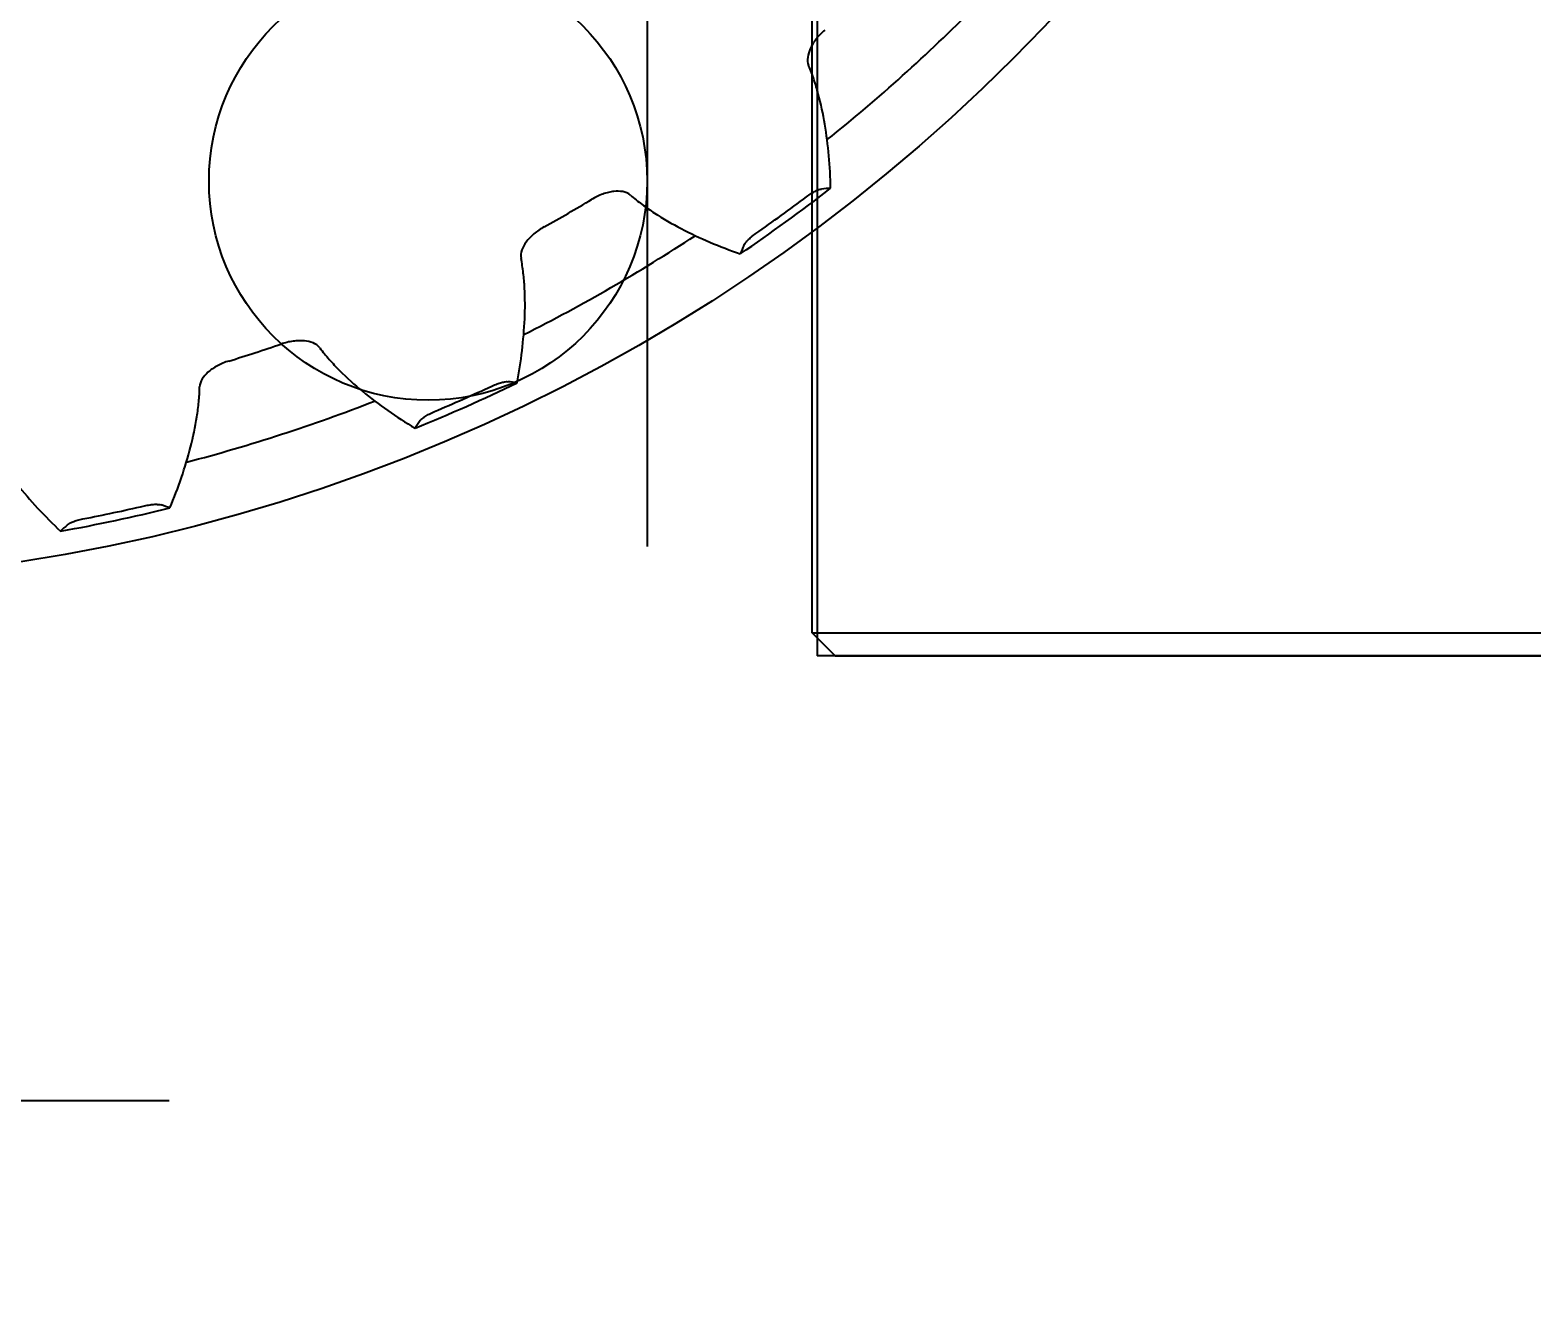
# Model space of a CAD drawing. Header units: inches. Extents: x -164 to 250, y -285 to 80.
# Drawn here: x 23.971 to 25.257, y -194.423 to -193.327 of the extents above; entities that cross this region are included whole.
import ezdxf

# ---------------------------------------------------------------- set-up
doc = ezdxf.new("R2010")
doc.units = ezdxf.units.IN
doc.header["$MEASUREMENT"] = 0
for name, color, linetype in [('LAY0001', 7, 'Continuous'), ('LAYER_CURVE', 7, 'Continuous'), ('LAYER_FEATURE', 7, 'Continuous'), ('trajectories', 3, 'Continuous')]:
    doc.layers.add(name, color=color, linetype=linetype)
doc.dimstyles.get("Standard").update_dxf_attribs({"dimtxt": 0.18, "dimasz": 0.18, "dimexe": 0.18, "dimexo": 0.0625, "dimgap": 0.09, "dimtad": 0, "dimtih": 1, "dimtoh": 1, "dimdec": 4, "dimzin": 0, "dimdsep": 46, "dimtxsty": 'Standard', "dimcen": 0.09, "dimadec": 0, "dimazin": 0, "dimtfac": 1, "dimtdec": 4, "dimtofl": 0, "dimtmove": 0, "dimatfit": 3, "dimfxl": 1, "dimtolj": 1, "dimtzin": 0, "dimarcsym": 0})

# ---------------------------------------------------------------- blocks, each defined once
blk = doc.blocks.new('*D107')
at = {"layer": 'Defpoints', "color": 0, "transparency": 16777216}
for p in [(23.7304, -192.2691), (22.6871, -193.7691), (22.6871, -194.2434)]:
    blk.add_point(p, dxfattribs=at)
at = {"layer": 'trajectories', "color": 0, "lineweight": -2, "transparency": 16777216}
for p, q in [((23.7304, -192.3316), (23.7304, -194.4234)), ((22.6871, -193.8316), (22.6871, -194.4234)), ((22.5071, -194.2434), (22.3271, -194.2434)), ((23.9104, -194.2434), (24.0904, -194.2434))]:
    blk.add_line(p, q, dxfattribs=at)
at = {"layer": 'trajectories', "color": 0, "transparency": 16777216}
for points in [[(22.5071, -194.2134), (22.5071, -194.2734), (22.6871, -194.2434)], [(23.9104, -194.2134), (23.9104, -194.2734), (23.7304, -194.2434)]]:
    blk.add_solid(points, dxfattribs=at)
at = {"layer": 'trajectories', "color": 0, "transparency": 16777216, "insert": (23.2087, -194.2434), "char_height": 0.18, "attachment_point": 5}
blk.add_mtext('\\A1;1.0433', dxfattribs=at)

msp = doc.modelspace()

# ---------------------------------------------------------------- linework, layer by layer
at = {"color": 7, "linetype": 'Continuous'}
for centre, radius, start, end in [((23.73036, -192.26909), 1.51084, 304.18699, 307.81301), ((24.69243, -193.93354), 0.47222, 94.34693, 95.31172), ((23.73036, -192.26909), 1.40303, 299.04245, 300.95755), ((23.73036, -192.26909), 1.50404, 304.9759, 307.0241), ((25.00246, -193.69269), 0.45747, 156.67273, 157.66862), ((23.73036, -192.26909), 1.40303, 287.04245, 288.95755), ((23.73036, -192.26909), 1.51084, 292.18699, 295.81301), ((23.73036, -192.26909), 1.50404, 292.9759, 295.0241), ((24.32535, -194.09719), 0.47222, 82.34693, 83.31172), ((24.67868, -193.92607), 0.45747, 144.67273, 145.66862), ((23.73036, -192.26909), 1.50404, 280.9759, 283.0241), ((23.93226, -194.18095), 0.47222, 70.34693, 71.31172), ((23.73036, -192.26909), 1.51084, 280.18699, 283.81301), ((24.31345, -194.08702), 0.45747, 132.67273, 133.66862)]:
    msp.add_arc(centre, radius, start, end, dxfattribs=at)
for points, knots in [([(24.65162, -193.32728), (24.64895, -193.32961), (24.64531, -193.3334), (24.6414, -193.339), (24.63757, -193.34602), (24.6359, -193.35331), (24.63782, -193.35776)], [0, 0, 0, 0, 0.3042861, 0.4484957, 0.5835949, 1, 1, 1, 1]), ([(24.65664, -193.46268), (24.65642, -193.45339), (24.65544, -193.43505), (24.6521, -193.40806), (24.6475, -193.38631), (24.6425, -193.36967), (24.6395, -193.36165), (24.63782, -193.35776)], [0, 0, 0, 0, 0.2600676, 0.5138273, 0.7606619, 0.8813335, 1, 1, 1, 1]), ([(24.48533, -193.46855), (24.48169, -193.46535), (24.47424, -193.46469), (24.46639, -193.46616), (24.45985, -193.46814), (24.45512, -193.47043), (24.45209, -193.47225)], [0, 0, 0, 0, 0.4164051, 0.5515043, 0.6957139, 1, 1, 1, 1]), ([(24.63602, -193.46988), (24.63732, -193.4689), (24.6398, -193.46719), (24.64333, -193.46516), (24.64624, -193.46389), (24.64798, -193.46341), (24.64872, -193.46335)], [0, 0, 0, 0, 0.3391728, 0.6275678, 0.8464086, 1, 1, 1, 1]), ([(24.48533, -193.46855), (24.48852, -193.47134), (24.49521, -193.47667), (24.50949, -193.48657), (24.52876, -193.49767), (24.55339, -193.50919), (24.57053, -193.51579), (24.5793, -193.51887)], [0, 0, 0, 0, 0.1186665, 0.2393382, 0.4861728, 0.7399325, 1, 1, 1, 1]), ([(24.41147, -193.4957), (24.40838, -193.49742), (24.40403, -193.50037), (24.39904, -193.50504), (24.39384, -193.5111), (24.39069, -193.51789), (24.39164, -193.52264)], [0, 0, 0, 0, 0.3042861, 0.4484957, 0.5835949, 1, 1, 1, 1]), ([(24.58238, -193.51154), (24.58268, -193.51086), (24.58367, -193.50935), (24.58577, -193.50698), (24.58879, -193.50425), (24.59119, -193.50242), (24.59253, -193.50148)], [0, 0, 0, 0, 0.1535913, 0.3724324, 0.6608277, 1, 1, 1, 1]), ([(24.38824, -193.62918), (24.38996, -193.62005), (24.39281, -193.6019), (24.39515, -193.57481), (24.39517, -193.55258), (24.39374, -193.53526), (24.39247, -193.52679), (24.39164, -193.52264)], [0, 0, 0, 0, 0.2600676, 0.5138273, 0.7606619, 0.8813335, 1, 1, 1, 1]), ([(24.21945, -193.5993), (24.21656, -193.59541), (24.20941, -193.59322), (24.20142, -193.59303), (24.19461, -193.59361), (24.18951, -193.59486), (24.18616, -193.59602)], [0, 0, 0, 0, 0.4164048, 0.5515043, 0.6957133, 1, 1, 1, 1]), ([(24.21945, -193.5993), (24.22199, -193.6027), (24.22743, -193.60931), (24.23934, -193.62196), (24.25588, -193.63682), (24.27757, -193.65321), (24.29297, -193.66323), (24.3009, -193.66806)], [0, 0, 0, 0, 0.1186665, 0.2393382, 0.4861728, 0.7399325, 1, 1, 1, 1]), ([(24.14156, -193.61051), (24.13818, -193.61154), (24.13331, -193.61353), (24.12746, -193.61705), (24.12111, -193.62191), (24.11662, -193.62789), (24.11656, -193.63273)], [0, 0, 0, 0, 0.3042853, 0.448495, 0.5835943, 1, 1, 1, 1]), ([(24.09108, -193.73624), (24.09466, -193.72766), (24.10123, -193.71051), (24.10915, -193.68449), (24.11379, -193.66275), (24.11599, -193.64552), (24.11651, -193.63697), (24.11656, -193.63273)], [0, 0, 0, 0, 0.2600676, 0.5138273, 0.7606619, 0.8813335, 1, 1, 1, 1]), ([(24.36657, -193.63194), (24.36805, -193.63125), (24.37083, -193.63009), (24.3747, -193.62884), (24.37781, -193.6282), (24.37962, -193.6281), (24.38035, -193.62818)], [0, 0, 0, 0, 0.3391728, 0.6275678, 0.8464086, 1, 1, 1, 1]), ([(24.30544, -193.66153), (24.30587, -193.66093), (24.30715, -193.65966), (24.30971, -193.65778), (24.31323, -193.65573), (24.31596, -193.65444), (24.31746, -193.65381)], [0, 0, 0, 0, 0.1535913, 0.3724324, 0.6608277, 1, 1, 1, 1]), ([(23.9322, -193.67192), (23.93397, -193.67577), (23.93792, -193.68337), (23.94694, -193.69822), (23.96003, -193.71619), (23.97784, -193.73673), (23.99082, -193.74974), (23.99757, -193.75611)], [0, 0, 0, 0, 0.1186665, 0.2393382, 0.4861728, 0.7399325, 1, 1, 1, 1]), ([(24.06931, -193.73443), (24.0709, -193.73407), (24.07386, -193.73351), (24.07791, -193.73309), (24.08109, -193.73311), (24.08287, -193.73339), (24.08357, -193.73362)], [0, 0, 0, 0, 0.3391728, 0.6275678, 0.8464086, 1, 1, 1, 1]), ([(24.00337, -193.75067), (24.00391, -193.75017), (24.00543, -193.74919), (24.00832, -193.74788), (24.01219, -193.74662), (24.01513, -193.74592), (24.01673, -193.74561)], [0, 0, 0, 0, 0.1535913, 0.3724324, 0.6608277, 1, 1, 1, 1])]:
    msp.add_open_spline(points, degree=3, knots=knots, dxfattribs=at)
at = {"layer": 'LAY0001', "color": 6, "linetype": 'Continuous'}
msp.add_line((24.64522, -193.15417), (24.64522, -193.86284), dxfattribs=at)
at = {"layer": 'LAY0001', "color": 7, "linetype": 'Continuous'}
msp.add_line((26.40801, -193.86284), (24.64522, -193.86284), dxfattribs=at)
at = {"layer": 'LAYER_CURVE', "color": 4, "linetype": 'Continuous'}
msp.add_circle((23.73036, -192.26909), 1.53097, dxfattribs=at)
for start, end in [(308.71428, 315.2858), (296.71428, 303.2858), (284.71428, 291.2858)]:
    msp.add_arc((23.73036, -192.26909), 1.47638, start, end, dxfattribs=at)
at = {"layer": 'LAYER_FEATURE', "color": 7, "linetype": 'Continuous'}
for p, q in [((24.64079, -193.84315), (24.64079, -193.15417)), ((24.66047, -193.86284), (24.64079, -193.84315)), ((24.64079, -193.84315), (26.41244, -193.84315)), ((24.66047, -193.86284), (26.39275, -193.86284))]:
    msp.add_line(p, q, dxfattribs=at)
at = {"layer": 'trajectories'}
msp.add_line((24.49961, -190.76909), (24.49961, -193.76909), dxfattribs=at)
msp.add_circle((24.31211, -193.45659), 0.1875, dxfattribs=at)

# ---------------------------------------------------------------- dimensions: what is measured, and where the dimension line sits
dim = msp.add_linear_dim(base=(22.6871135243, -194.243385671), p1=(23.7303635243, -192.2690871786), p2=(22.6871135243, -193.7690871786), dimstyle='Standard', dxfattribs=at)
dim.commit()
dim.dimension.update_dxf_attribs({"geometry": '*D107', "text_midpoint": (23.2087385243, -194.243385671)})

doc.saveas('drawing.dxf')
